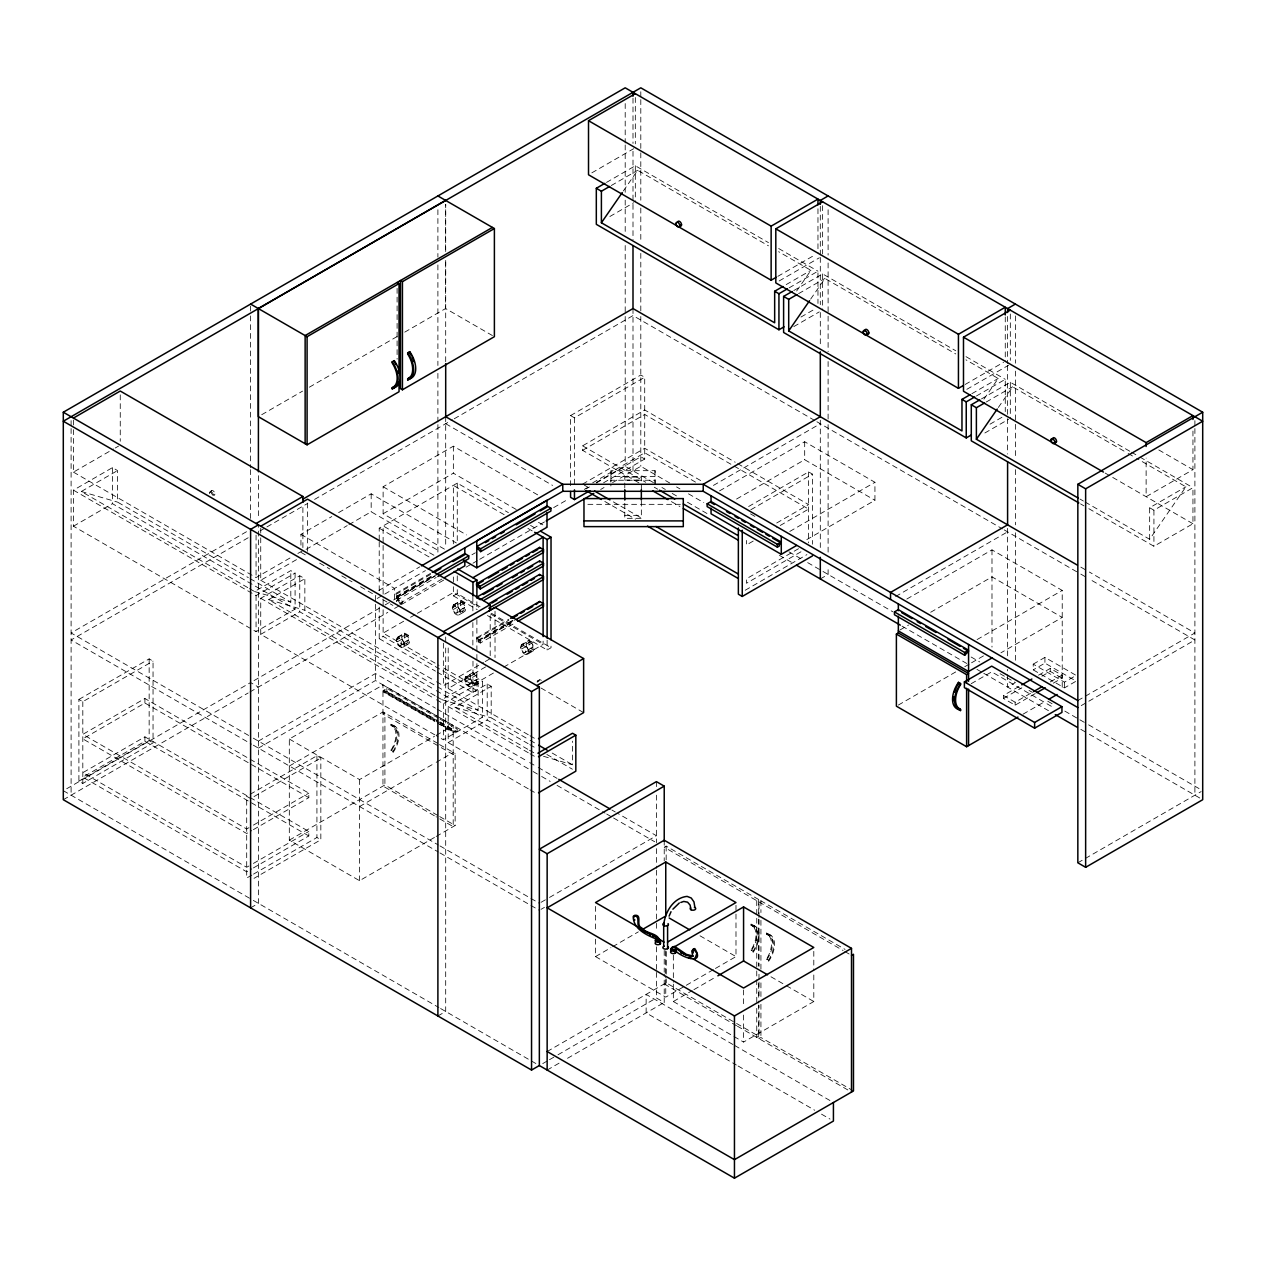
<?xml version="1.0" encoding="UTF-8"?>
<svg xmlns="http://www.w3.org/2000/svg" width="1266" height="1266" viewBox="0 0 1266 1266"><rect width="100%" height="100%" fill="white"/><g stroke="black" fill="none" stroke-linecap="round" stroke-linejoin="round"><path stroke-width="0.75" stroke-dasharray="5 3.75" d="M610.892 482.14L610.892 470.683L655.044 470.683L655.044 476.412L610.892 476.412L610.892 470.683M655.044 470.683L655.044 485.97L655.044 480.241L610.892 480.241L610.892 485.97M623.363 190.96L637.653 170.293L768.446 245.81M796.646 291.006L810.92 270.338L778.637 251.697M810.667 299.108L824.941 278.425L955.751 353.942M983.935 399.138L998.209 378.471L965.942 359.829M998.352 407.462L1012.626 386.795L1126.439 452.5M1085.104 502.016L1149.655 539.284L1185.894 486.824L1136.631 458.387M73.444 429.665L73.444 472.139L113.576 448.971M115.238 448.006L118.593 446.075M591.855 172.841L633.665 148.692M249.465 588.595L254.561 591.538L290.816 570.618L295.089 573.071L295.089 609.12L256.064 631.655L73.444 526.213L73.444 490.164L112.452 467.629L117.548 470.572L117.548 502.111L248.342 577.628M606.493 182.415L635.326 165.751L768.462 242.613M247.772 587.614L81.293 491.509L117.548 470.572M611.288 185.516L637.653 170.293M261.714 414.71L302.574 391.115M309.395 387.174L397.935 336.06M404.74 332.135L445.6 308.54L492.427 335.569M73.444 526.213L112.452 503.678L295.089 609.12M609.88 216.502L633.633 202.782M209.95 491.635L211.659 490.654A2.754 1.598 60 0 1 214.429 492.237A2.754 1.598 60 0 1 214.429 495.433M209.381 492.901L211.09 491.92M214.998 494.167L213.289 495.148A2.754 1.598 60 0 0 211.074 491.651A2.754 1.598 60 0 0 209.444 493.518M246.49 531.72L71.102 632.968L251.586 737.176M248.183 537.749L71.102 639.979L251.586 744.186M260.1 530.865L265.211 527.922M266.92 526.925L307.78 503.346M314.585 499.405L452.516 419.774M454.209 418.793L633 315.582L815.193 420.755M444.429 549.128L383.123 513.743L383.123 486.745L453.355 446.186L538.493 495.338M300.944 545.14L300.944 534.347L331.787 516.544M338.639 512.588L371.175 493.803L456.314 542.956M73.444 472.139L256.064 577.581L291.196 557.309M297.874 553.448L302.891 550.552L302.891 504.2M777.83 276.352L814.624 255.099M306.087 549.365L347.201 525.627M348.91 524.63L371.175 511.78L439.286 551.106M260.733 537.797L260.733 580.271L297.526 559.034M779.144 280.973L819.292 257.805M383.123 513.743L453.355 473.183L516.354 509.565M786.202 284.597L810.92 270.338M73.444 490.164L256.064 595.606L295.089 573.071M789.129 287.857L817.963 271.193L817.963 303.444M78.903 699.433L149.151 658.874L153.044 661.137L153.044 742.889L82.812 783.432L78.903 781.185L78.903 699.433L82.812 701.68L153.044 661.137M570.57 485.653L570.57 415.58L640.802 375.021L644.711 377.268L644.711 459.036L603.597 482.773M379.214 540.012L379.214 528.175L457.263 483.106L508.41 512.635M434.839 734.866L260.733 634.345L260.733 598.296L299.757 575.777L304.853 578.704L304.853 610.244L435.646 685.761M793.798 290.547L822.631 273.899L955.767 350.761M570.57 415.58L574.463 417.827L644.711 377.268M435.077 695.746L268.598 599.641L304.853 578.704M798.593 293.649L824.941 278.425M800.998 317.038L814.576 309.205M253.406 829.626L308.809 797.643L308.809 793.149L144.91 698.515L82.812 734.375L246.696 828.993L251.728 826.097M638.934 482.852L582.597 450.332L582.597 445.822L644.711 409.978L735.182 462.217M260.733 634.345L299.757 611.81L434.602 689.669M793.798 326.596L819.244 311.895M308.809 797.643L144.91 703.026L82.812 738.885L246.696 833.503L251.728 830.591M582.597 450.332L644.711 414.473L808.594 509.09L776.707 527.511M378.866 590.447L419.742 566.867M377.173 598.454L425.423 570.618M253.406 867.922L308.809 835.94L308.809 831.445L144.91 736.828L82.812 772.671L246.696 867.289L251.728 864.393M582.597 484.118L644.711 448.275L701.048 480.795M430.567 573.371L394.596 594.15L398.489 596.397L434.475 575.634M430.567 574.432L394.596 595.194L396.543 596.318L434.238 574.558M308.809 835.94L144.91 741.322L82.812 777.182L246.696 871.799L251.728 868.887M592.678 482.821L644.711 452.769L695.92 482.346M396.543 596.966L434.238 575.207M78.903 781.185L149.151 740.626L153.044 742.889M584.275 489.42L587.693 487.442M596.27 482.488L640.802 456.773L644.711 459.036M396.543 596.318L396.543 598.09L434.238 576.331M66.702 788.734L250.605 682.564L258.406 687.074M254.007 680.602L383.408 605.892M385.117 604.911L391.922 600.97M393.631 599.989L437.894 574.432M471.949 554.761L475.351 552.799M553.685 507.587L567.31 499.722M586.031 488.898L589.434 486.935M596.254 483.011L625.198 466.299L653.43 482.599M397.255 599.768L398.964 598.786M396.543 598.09L398.489 599.214L436.184 577.454M396.685 601.034L398.394 600.052M399.74 603.439L442.562 578.704M400.578 603.296L402.287 602.3M400.009 604.547L401.718 603.565M63.3 799.716L248.183 692.977M249.893 691.98L387.807 612.364M394.612 608.424L399.724 605.48M401.433 604.499L445.695 578.942M466.141 567.136L471.237 564.193M472.946 563.212L478.057 560.252M479.751 559.271L544.459 521.924M600.654 489.483L604.056 487.505M612.57 482.599L640.802 466.299L669.746 483.011M403.68 621.242L383.123 633.111L439.001 665.378M410.532 617.286L415.675 614.327M417.384 613.33L453.355 592.567L478.754 607.221M379.214 607.094L379.214 638.65L383.123 636.402L476.886 690.54L476.886 662.909M453.355 586.712L453.355 595.859L457.263 593.596L481.127 607.379M397.382 637.304L404.629 633.111L408.538 635.358L408.538 639.868L401.29 644.062A2.754 1.598 60 0 1 399.328 645.185A2.754 1.598 60 0 1 397.382 641.799L397.382 637.304L401.29 639.552L401.29 644.062M453.339 604.99L460.602 600.796L464.495 603.059L464.495 607.553L457.248 611.747A2.754 1.598 60 0 1 455.301 612.871A2.754 1.598 60 0 1 453.339 609.5L453.339 604.99L457.248 607.237L457.248 611.747M397.445 637.653L402.904 634.488M453.45 605.306L458.925 602.157M396.305 640.169A5.523 3.181 60 0 1 402.161 639.646A5.523 3.181 60 0 1 402.161 647.464A5.523 3.181 60 0 1 396.305 640.169L406.592 634.234M452.31 607.838A5.523 3.181 60 0 1 458.165 607.316A5.523 3.181 60 0 1 458.165 615.118A5.523 3.181 60 0 1 452.31 607.838L462.549 601.936M397.382 641.799L408.538 635.358M453.339 609.5L464.495 603.059M400.721 645.328L407.969 641.134M456.678 613.013L463.926 608.819M404.107 644.679L409.567 641.53M460.112 612.348L465.587 609.183M402.968 647.211L408.427 644.046M458.972 614.865L464.432 611.715M258.406 741.101L375.464 673.528L435.425 708.137M258.406 748.111L375.464 680.538L438.843 717.126M713.423 485.416L820.305 423.714M434.46 837.443L359.544 880.693L289.313 840.149L289.313 739.028L382.965 684.953L434.349 714.625M719.547 490.892L804.685 441.739L874.933 482.283L874.933 500.276L806.822 539.585M438.258 718.107L386.858 688.435L382.965 690.682L434.349 720.354M438.02 721.272L384.911 690.603L382.965 691.742L434.349 721.414M512.508 620.419L478.326 640.137L476.38 639.014L476.38 637.969L508.837 619.232M476.38 639.014L508.837 620.277M384.911 690.603L384.911 692.375L386.858 691.252L438.258 720.924M478.326 640.786L514.218 620.071M476.38 637.969L480.289 640.216L514.455 620.498M478.326 640.137L478.326 641.909L514.218 621.195M478.326 641.909L480.289 643.033L516.164 622.318M736.575 499.041L804.685 459.716L874.933 500.276M289.313 766.025L382.965 711.951L438.02 743.522M250.13 794.32L316.927 755.755L320.836 758.002L320.836 839.754L254.023 878.335M748.633 506.511L808.594 471.901L812.487 474.149L812.487 544.222M436.548 681.773L443.369 685.713L483.501 662.545M485.179 661.58L490.195 658.684L490.195 614.279M965.135 384.484L1003.59 362.282M254.023 796.583L320.836 758.002M750.817 509.755L812.487 474.149M465.746 681.266L465.746 676.772L472.993 672.578L476.902 674.825L465.746 681.266A2.754 1.598 60 0 0 467.692 684.653A2.754 1.598 60 0 0 469.654 683.529L476.902 679.336A2.754 1.598 60 0 1 474.956 680.459A2.754 1.598 60 0 1 472.993 677.088M532.859 647.037L525.612 651.215A2.754 1.598 60 0 1 523.665 652.338A2.754 1.598 60 0 1 521.703 648.967L521.703 644.457L528.966 640.28L532.859 642.527L532.859 647.037A2.754 1.598 60 0 1 530.913 648.16A2.754 1.598 60 0 1 528.966 644.774L528.966 640.28M465.809 677.12L471.269 673.971M521.814 644.79L527.289 641.625M448.196 647.955L448.196 688.498L488.328 665.33M966.828 389.327L1008.638 365.194M464.669 679.652A5.523 3.181 60 0 1 470.525 679.13A5.523 3.181 60 0 1 470.525 686.932A5.523 3.181 60 0 1 464.669 679.652L474.956 673.702M520.674 647.306A5.523 3.181 60 0 1 526.529 646.784A5.523 3.181 60 0 1 526.529 654.585A5.523 3.181 60 0 1 520.674 647.306L530.913 641.403M521.703 648.967L532.859 642.527M436.77 696.727L441.866 699.671L478.121 678.75L482.393 681.219L482.393 717.252L443.369 739.787L436.548 735.847M971.861 393.694L998.209 378.471M469.085 684.795L476.332 680.602M525.042 652.481L532.29 648.287M472.471 684.146L477.931 680.997M528.476 651.816L533.951 648.651M493.424 673.053L472.867 684.922L440.695 666.343M503.71 667.119L543.114 644.378L543.114 638.523M471.332 686.678L476.791 683.529M527.336 654.348L532.796 651.183M436.548 699.797L443.369 703.738L482.393 681.219M976.418 395.989L1005.267 379.341L1005.267 411.592M528.286 788.813L448.196 742.572L448.196 706.523L487.204 684.004L491.192 686.299L491.192 717.838L528.46 739.36M981.467 398.901L1010.315 382.253L1129.794 451.234M437.181 672.119L472.978 692.787L476.886 690.54M487.457 615.529L547.118 649.98L551.026 647.733L551.026 643.793M527.795 749.282L454.937 707.219L491.192 686.299M253.406 825.115L308.809 793.149M776.707 523L808.594 504.596L736.891 463.198M986.261 402.002L1012.626 386.795M753.207 541.073L746.481 544.95L746.481 540.44M289.313 739.028L359.544 779.571L434.46 736.321M436.169 735.34L453.196 725.513L453.196 826.635L436.058 816.744M789.794 531.435L874.933 482.283M537.734 680.871L539.443 679.889M538.873 681.155L537.148 682.137A2.754 1.598 60 0 1 538.129 680.744M439.967 721.905L457.105 731.795L457.105 728.979L453.196 731.242L436.058 721.351M439.729 724.025L455.143 732.919L455.143 731.162L453.196 732.286L436.058 722.395M989.996 424.189L1003.574 416.356M448.196 742.572L487.204 720.038L528.112 743.664M984.869 432.988L1008.622 419.268M289.313 840.149L384.911 784.952L438.02 815.605M253.406 863.428L308.809 831.445M798.514 548.7L746.481 578.752L746.481 583.246L801.884 551.264M359.544 806.569L434.46 763.319M436.169 762.338L453.196 752.495M436.169 836.462L455.143 825.495L455.143 753.412L453.196 754.536L439.492 746.624M251.839 875.091L246.696 878.05L246.696 796.298L250.605 798.561M253.548 874.094L316.927 837.506L320.836 839.754M745.215 590.241L806.885 554.635M250.605 907.849L258.406 903.338L258.406 524.836M820.305 578.942L828.106 574.432L828.106 566.551M895.632 596.492L1007.594 531.847M906.852 599.024L991.99 549.871L1062.221 590.415L1062.221 687.644M900.047 629.946L908.561 625.04M930.684 612.253L991.99 576.869L1062.221 617.412L1000.931 652.813M1192.952 431.041L1192.952 469.67L1146.126 496.699L1146.126 458.086M1149.655 539.284L1149.655 507.745L1185.894 486.824M1149.655 507.745L1153.927 510.214L1192.952 487.695L1192.952 523.744L1153.927 546.263L1085.642 506.843M977.083 639.567L1062.221 590.415M541.041 902.326L547.83 898.417M549.523 897.436L656.405 835.718L617.017 812.978M541.041 909.336L544.443 907.39M898.338 705.067L956.226 671.629M964.739 666.723L969.851 663.764M971.56 662.783L983.476 655.899M758.698 899.54L666.169 846.115L664.223 847.239L756.751 900.664L758.698 899.54L758.698 917.122M971.212 683.687L991.705 671.866L1053.375 707.472M1033.214 664.144L1044.925 657.386L1076.147 675.411L1064.437 682.168L1033.214 664.144L1033.214 669.872L1064.437 687.897L1076.147 681.14L1044.925 663.115L1033.214 669.872M437.894 1015.981L445.695 1011.471L445.695 644.821M1035.208 693.594L1015.142 705.178L1003.432 698.421L1003.432 695.461L1020.159 685.808M1038.547 675.174L1050.258 668.416L1061.968 675.174L1061.968 678.149L1051.935 683.941M1003.432 698.421L1021.82 687.802M1041.902 676.218L1050.258 671.391L1061.968 678.149M1003.432 695.461L1015.142 702.219L1031.869 692.565M1050.258 681.931L1061.968 675.174M595.511 939.214L595.511 956.59L610.924 947.68M612.649 946.699L638.349 931.855M1023.07 714.151L1045.194 701.38M1077.841 700.557L1194.898 632.968L1089.33 572.026M1081.227 705.605L1194.898 639.979L1089.33 579.037M758.983 917.581L758.983 901.946L760.929 900.822L845.055 949.389M547.149 1051.524L666.169 982.812L758.698 1036.237L758.698 1004.998M542.75 1063.582L547.83 1060.655M549.523 1059.674L556.312 1055.749M558.005 1054.768L656.405 997.956L664.223 1002.466L664.223 974.092M595.511 956.59L665.758 997.133L684.59 986.261M686.314 985.264L713.723 969.44M715.432 968.458L735.989 956.59L735.989 904.478M547.149 1070.055L560.806 1062.174M567.516 1058.297L664.223 1002.466M673.338 984.141L673.338 1001.517L692.17 990.629M693.895 989.648L716.16 976.782M673.338 1001.517L743.569 1042.06L813.801 1001.517L813.801 972.573M758.698 1036.237L756.751 1037.36L756.751 1006.122M853.474 1090.944L760.929 1037.519L758.983 1038.642L758.983 1005.457M1077.841 862.795L1201.133 791.598M624.787 480.083L641.34 480.083M587.867 504.327L681.345 504.327M624.787 515.341L641.34 515.341M81.293 491.509L117.548 502.111M254.561 591.538L290.816 602.157L290.816 570.618M268.598 599.641L304.853 610.244M441.866 699.671L478.121 710.289L478.121 678.75M454.937 707.219L491.192 717.838M543.525 756.293L572.517 764.791L572.517 741.132M1158.801 449.952L1192.952 469.67M778.701 248.532L817.963 271.193M966.005 356.664L1005.267 379.341M1131.503 452.215L1138.324 456.156M1140.033 457.137L1192.952 487.695M1128.148 453.481L1134.937 457.406M1105.155 473.057L1192.952 523.744M1080.009 499.073L1083.395 501.035M1080.531 503.884L1083.949 505.862M1080.816 567.105L1087.621 571.045M816.887 421.752L1002.482 528.903M1004.191 529.884L1079.107 573.134M1080.816 574.115L1087.621 578.056M750.548 513.885L755.675 516.845M676.566 486.935L679.969 488.898M688.482 493.819L703.801 502.665M788.94 551.818L800.856 558.702M807.676 562.626L821.286 570.491M822.995 571.472L892.799 611.779M971.133 657.007L979.647 661.928M1000.077 673.718L1005.188 676.661M1006.881 677.642L1015.395 682.564L1007.594 687.074L1007.594 669.382M1029.021 690.429L1032.423 692.391M1047.757 701.237L1054.562 705.178M1064.785 711.081L1086.908 723.851M1088.618 724.832L1202.7 790.696M661.944 487.505L665.346 489.483M672.167 493.408L678.972 497.348M687.485 502.254L707.916 514.059M779.429 555.347L793.054 563.212M902.025 626.116L966.733 663.479M976.941 669.382L982.052 672.325M983.761 673.306L1048.47 710.669M1080.816 729.343L1087.621 733.267M1089.33 734.264L1202.7 799.716M582.597 445.822L645.771 482.299M654.3 487.22L657.719 489.198M671.376 501.589L679.905 506.511M584.306 485.115L591.143 489.056M613.33 501.874L642.353 518.617M604.8 501.447L635.516 519.187M445.695 423.714L552.577 485.416M538.493 522.336L547.007 527.257M530.565 525.437L535.676 528.381M504.169 514.692L453.355 485.369L453.355 543.842M527.875 528.381L532.954 531.309M383.123 486.745L466.553 534.917M433.921 555.252L383.123 525.912L383.123 543.462M379.214 528.175L430.361 557.689M491.35 613.282L551.026 647.733M490.607 614.073L543.114 644.378M453.355 595.859L477.235 609.626M521.703 644.457L525.612 646.72L525.612 651.215M300.944 534.347L394.596 588.421L394.596 598.929M541.025 688.039L583.626 712.631M300.944 552.324L307.749 556.265M319.681 563.148L329.888 569.035M341.804 575.919L352.027 581.822M360.541 586.744L375.86 595.59M382.68 599.514L392.887 605.417M465.746 676.772L469.654 679.019L469.654 683.529M379.214 638.65L435.472 671.138M260.733 580.271L434.839 680.792M448.196 688.498L528.286 734.739M529.995 735.736L536.8 739.66M250.051 578.609L290.816 602.157M437.34 686.742L478.121 710.289M530.153 740.341L536.942 744.25M552.182 753.048L572.517 764.791M436.311 690.65L482.393 717.252M529.821 744.645L536.626 748.57M546.849 754.473L572.422 769.237M529.489 750.263L536.278 754.172M260.733 598.296L434.839 698.816M448.196 706.523L528.286 752.764M529.995 753.745L536.8 757.685M437.134 709.134L527.938 761.546M529.647 762.543L536.499 766.5M538.208 767.481L557.056 778.368M611.874 810.003L615.292 811.981M440.568 718.123L531.356 770.535M533.065 771.532L539.917 775.488M541.642 776.469L550.204 781.423M557.056 785.379L605.021 813.073M606.731 814.054L611.874 817.029M613.583 818.01L654.696 841.748M758.983 901.946L843.109 950.529M844.786 951.494L849.834 954.406M436.058 715.622L453.196 725.513M439.967 719.088L457.105 728.979M439.729 722.253L455.143 731.162M384.911 691.252L438.02 721.905M439.729 722.902L455.143 731.795M384.911 692.375L438.02 723.028M529.995 789.794L536.8 793.735M751.039 924.148L753.096 926.475A19.908 11.489 -60 0 1 753.096 951.241L753.096 952.38L751.039 951.177A20.509 11.837 -60 0 0 751.039 924.148L751.039 925.272A19.908 11.489 -60 0 1 751.039 950.054L751.039 951.177M753.523 925.383L755.58 926.57M766.531 933.089L768.589 935.416A19.908 11.489 -60 0 1 768.589 960.198L768.589 961.321L766.531 960.134A20.509 11.837 -60 0 0 766.531 933.089L766.531 934.229A19.908 11.489 -60 0 1 766.531 959.011L766.531 960.134M769.016 934.34L771.089 935.527M439.492 744.582L455.143 753.412M751.039 925.272L753.096 926.475M766.531 934.229L768.589 935.416M437.783 745.642L382.965 713.992L384.911 712.869L384.911 784.952M393.473 725.497L395.53 726.684M390.988 724.263L393.046 726.573A19.908 11.489 -60 0 1 393.046 751.355L393.046 752.479L390.988 750.168A19.908 11.489 -60 0 0 390.988 725.386L390.988 724.263A20.509 11.837 -60 0 1 390.988 751.292M390.988 725.386L393.046 726.573M751.039 950.054L753.096 951.241M766.531 959.011L768.589 960.198M390.988 750.168L393.046 751.355M700.019 935.811L735.989 956.59M770.978 976.782L784.683 984.695M786.392 985.692L813.801 1001.517M439.729 816.602L455.143 825.495M434.349 815.747L382.965 786.075L382.965 684.953M253.295 738.157L438.273 844.96M439.998 845.941L539.348 903.307M253.295 745.168L438.273 851.971M439.998 852.952L539.348 910.317M664.223 983.935L736.559 1025.713M737.429 1026.204L851.512 1092.067M732.967 1044.513L646.135 994.38L646.135 1012.911L736.369 1065.007M734.676 1045.494L830.021 1100.55M738.078 1065.988L814.703 1110.235M821.507 1114.159L830.021 1119.081M63.3 790.696L251.586 899.414M253.295 900.395L438.891 1007.546M440.6 1008.527L535.945 1063.582M1194.898 420.66L1194.898 426.547M1194.898 428.525L1194.898 795.206M1153.927 510.214L1153.927 546.263M1064.437 682.168L1064.437 687.897M1050.258 668.416L1050.258 671.391M1044.925 657.386L1044.925 663.115M1015.395 315.914L1015.395 363.215M1015.395 371.112L1015.395 422.353M1015.395 424.332L1015.395 457.849M1015.395 469.67L1015.395 524.868M1015.395 532.749L1015.395 660.884M1015.142 702.219L1015.142 705.178M1010.315 314.015L1010.315 360.367M1010.315 382.253L1010.315 418.302M1007.594 316.453L1007.594 363.627M1007.594 365.605L1007.594 416.72M1007.594 418.682L1007.594 454.067M1007.594 528.333L1007.594 657.592M1005.267 316.896L1005.267 361.316M991.99 549.871L991.99 647.084M828.106 209.745L828.106 255.083M828.106 262.964L828.106 314.221M828.106 316.199L828.106 351.679M828.106 361.538L828.106 422.638M828.106 424.616L828.106 554.714M822.631 205.662L822.631 253.944M822.631 273.899L822.631 309.933M820.305 206.358L820.305 255.495M820.305 257.457L820.305 304.647M820.305 312.512L820.305 345.935M820.305 420.201L820.305 547.498M817.963 208.763L817.963 253.168M813.801 951.336L813.801 970.642M808.594 471.901L808.594 542.892M804.685 441.739L804.685 459.716M760.929 900.822L760.929 912.549M760.929 920.35L760.929 971.133M760.929 982.843L760.929 996.516M760.929 1004.318L760.929 1037.519M758.983 919.527L758.983 966.401M758.983 974.203L758.983 980.058M758.983 982.02L758.983 997.64M758.698 919.069L758.698 965.942M758.698 983.508L758.698 1003.036M756.751 900.664L756.751 916.299M756.751 918.246L756.751 969.012M756.751 970.975L756.751 1004.16M743.569 989.965L743.569 1007.325M743.569 1015.047L743.569 1042.06M673.338 955.197L673.338 982.21M666.169 846.115L666.169 861.735M666.169 951.573L666.169 976.956M666.169 978.903L666.169 982.812M665.758 950.829L665.758 977.843M665.758 979.773L665.758 997.133M664.223 840.228L664.223 860.912M664.223 950.465L664.223 972.225M656.405 781.628L656.405 787.436M656.405 795.159L656.405 842.745M656.405 848.631L656.405 868.286M656.405 870.248L656.405 921.332M656.405 923.294L656.405 931.159M656.405 946.873L656.405 970.452M656.405 972.415L656.405 997.956M641.34 489.641L641.34 477.108L624.787 477.108L624.787 489.641M641.34 501.114L641.34 518.316L624.787 518.316L624.787 501.114M640.802 91.753L640.802 97.672M640.802 99.634L640.802 150.891M640.802 152.869L640.802 200.17M640.802 208.051L640.802 241.569M640.802 253.39L640.802 314.506M640.802 316.484L640.802 466.299M635.326 97.529L635.326 143.865M635.326 165.751L635.326 201.8M633 98.21L633 143.438M633 151.287L633 202.402M633 204.38L633 239.765M633 308.556L633 470.794M625.198 103.575L625.198 143.011M625.198 144.973L625.198 192.29M625.198 200.17L625.198 233.688M625.198 245.509L625.198 314.506M625.198 316.484L625.198 466.299M595.511 906.409L595.511 931.507M574.463 417.827L574.463 485.954M547.118 640.121L547.118 649.98M495.022 611.256L495.022 657.608M487.204 684.004L487.204 720.038M480.289 640.216L480.289 643.033M476.886 601.746L476.886 609.642M476.886 619.501L476.886 660.947M472.867 597.22L472.867 610.861M472.867 622.555L472.867 649.838M472.978 661.216L472.978 692.787M460.602 600.796L460.602 605.306A2.754 1.598 60 0 0 462.549 608.693A2.754 1.598 60 0 0 464.495 607.553M457.263 483.106L457.263 542.307M457.263 575.84L457.263 581.759M457.263 589.655L457.263 593.596M453.355 446.186L453.355 473.183M453.355 576.964L453.355 584.765M445.695 251.57L445.695 204.38L445.6 251.523M445.695 361.649L445.695 259.435L445.6 308.54M445.695 416.704L445.695 547.498M445.695 636.94L445.695 642.859M443.369 643.239L443.369 685.713M443.369 703.738L443.369 739.787M437.894 209.745L437.894 257.061M437.894 264.942L437.894 365.478M437.894 373.359L437.894 422.638M437.894 424.616L437.894 554.714M404.629 633.111L404.629 637.621A2.754 1.598 60 0 0 406.592 640.992A2.754 1.598 60 0 0 408.538 639.868M398.489 596.397L398.489 599.214M397.097 288.379L397.097 359.148M386.858 688.435L386.858 691.252M383.123 545.409L383.123 598.027M383.123 599.973L383.123 607.775M383.123 609.721L383.123 636.402M379.214 541.975L379.214 595.257M375.464 595.922L375.464 602.315M375.464 604.293L375.464 680.538M371.175 493.803L371.175 511.78M359.544 779.571L359.544 880.693M316.927 755.755L316.927 837.506M307.559 503.029L307.559 551.311M299.757 575.777L299.757 611.81M260.733 528.144L260.733 535.866M258.406 475.684L258.406 518.933M256.064 535.107L256.064 577.581M256.064 595.606L256.064 631.655M250.605 306.055L250.605 313.936M250.605 315.914L250.605 467.692M250.605 469.67L250.605 520.927M149.151 658.874L149.151 740.626M144.91 698.515L144.91 703.026M144.91 736.828L144.91 741.322M120.254 394.897L120.254 441.248M112.452 467.629L112.452 503.678M82.812 701.68L82.812 783.432M73.444 420.011L73.444 427.734M71.102 420.66L71.102 426.547M71.102 428.525L71.102 795.206M753.096 925.335A20.509 11.837 -60 0 1 753.096 952.38M768.589 934.292A20.509 11.837 -60 0 1 768.589 961.321M393.046 725.45A20.509 11.837 -60 0 1 393.046 752.479M213.052 495.291A2.754 1.598 60 0 1 212.071 494.42M211.659 493.835A2.754 1.598 60 0 1 211.659 490.654M399.834 603.059A2.754 1.598 60 0 1 398.853 598.865A2.754 1.598 60 0 1 402.113 601.239A2.754 1.598 60 0 1 400.341 603.423M396.749 601.651A2.754 1.598 60 0 1 398.885 600.068A2.754 1.598 60 0 1 400.325 604.262M538.936 680.602A2.754 1.598 60 0 1 541.326 680.396M470.129 676.487A5.523 3.181 60 0 0 475.984 683.767A5.523 3.181 60 0 0 475.984 675.965A5.523 3.181 60 0 0 470.129 676.487M401.765 637.02A5.523 3.181 60 0 0 407.62 644.299A5.523 3.181 60 0 0 407.62 636.497A5.523 3.181 60 0 0 401.765 637.02M526.134 644.157A5.523 3.181 60 0 0 531.989 651.436A5.523 3.181 60 0 0 531.989 643.634A5.523 3.181 60 0 0 526.134 644.157M457.77 604.689A5.523 3.181 60 0 0 463.625 611.969A5.523 3.181 60 0 0 463.625 604.167A5.523 3.181 60 0 0 457.77 604.689"/><path stroke-width="1.5" d="M634.092 917.09L634.693 915.318C642.875 914.368 635.295 925.668 641.72 927.851C646.42 934.261 658.225 932.488 659.744 941.176L658.731 941.762L656.279 940.337L655.709 938.802C645.976 934.751 633.364 928.928 633.206 916.568L633.68 915.904C642.131 915.445 633.823 927.582 642.02 929.497C646.641 935.036 657.592 933.453 658.731 941.762M663.685 925.525C664.618 912.628 673.195 897.752 687.106 896.391L691.252 898.021L693.958 901.883L694.907 907.5M676.661 949.484L675.395 948.994L673.829 950.465L671.36 949.041L671.676 947.506L674.936 947.585L683.988 954.216L691.553 956.985L692.708 956.036L691.774 950.861L693.768 949.183L696.901 953.345L694.987 958.568M669.113 916.125L671.012 911.726M673.829 950.465L674.398 949.579C679.541 956.938 706.001 966.512 694.781 948.598L693.151 949.152L693.214 952.982M782.91 286.496L774.665 291.259L774.665 322.798L601.397 222.769L622.271 192.559M970.215 394.644L961.97 399.391L961.97 430.931L788.702 330.901L809.575 300.691M1078.3 498.108L976.387 439.255L997.244 409.045M672.911 909.178L679.288 902.99M539.348 1065.545L531.546 1070.055L63.3 799.716L63.3 412.225L625.198 87.813L1202.7 421.23L1085.642 488.818L1077.841 484.308L1077.841 862.795L1085.642 867.305L1202.7 799.716L1202.7 412.225L640.802 87.813L63.3 421.23L531.546 691.568L539.348 687.058L539.348 1065.545L734.454 1178.187L833.424 1121.043L833.424 1102.512M399.043 381.905L399.043 391.748L307.084 444.825L258.311 416.672L258.311 308.54L445.6 200.392M73.444 418.065L120.254 391.036L302.891 496.478L302.891 502.27M776.153 277.317L771.136 280.213L588.516 174.771L588.516 120.697L635.326 93.668M492.427 227.437L305.138 335.569L305.138 443.701M250.605 304.077L307.084 336.693L399.043 283.6L399.043 372.077M402.43 281.653L494.389 228.56L494.389 336.693L402.43 389.786L400.467 388.662L400.467 280.53L402.43 281.653L402.43 389.786M784.034 326.834L778.938 329.777L596.318 224.335L596.318 188.286L604.8 183.38M596.318 188.286L601.397 191.229L609.642 186.466M392.191 361.823L394.264 360.636A20.509 11.837 60 0 1 394.264 387.665L392.191 388.852L392.191 387.728A19.908 11.489 60 0 0 392.191 362.946L392.191 361.823A20.509 11.837 60 0 1 392.191 388.852M407.699 352.866L409.757 351.679A20.509 11.837 60 0 1 409.757 378.724L407.699 379.911L407.699 378.787A19.908 11.489 60 0 0 407.699 354.005L407.699 352.866A20.509 11.837 60 0 1 407.699 379.911M407.699 354.005L409.757 351.679M392.191 387.728L394.264 386.541A19.908 11.489 60 0 0 396.606 384.943M407.699 378.787L409.757 377.584A19.908 11.489 60 0 0 412.115 375.986M679.826 225.807L681.535 224.81M256.064 523.507L302.891 496.478M588.516 120.697L771.136 226.139L817.963 199.11L817.963 204.902M258.406 524.868L250.605 529.362L250.605 907.849M302.669 499.279L633 308.556L1077.413 565.142M828.106 195.945L820.305 200.455L820.305 204.38M260.733 526.213L307.559 499.168L490.195 604.61L490.195 610.402M963.458 385.45L958.441 388.346L775.805 282.904L775.805 228.829L822.631 201.8M774.665 291.259L778.938 293.728L787.42 288.822M971.338 434.966L966.243 437.909L783.607 332.467L783.607 296.418L792.089 291.528M783.607 296.418L788.702 299.362L796.931 294.598M421.436 565.87L562.769 484.277L703.231 484.277L1077.841 700.557M428.256 568.956L562.769 491.303L703.231 491.303L1077.841 707.567M432.276 572.39L464.828 553.59L468.736 555.853L468.736 558.67L437.894 576.473M434.001 572.454L440.853 568.497M452.832 561.566L464.828 554.65L464.828 547.861M485.337 542.655L488.771 540.677M492.189 538.699L495.623 536.721M500.75 533.746L504.185 531.767M516.18 524.852L535.012 513.964M540.155 511.005L547.007 507.049L547.007 500.26L476.776 540.804L476.776 567.801L463.15 559.936M436.184 574.637L468.736 555.853M550.916 508.252L547.007 505.989L476.776 546.548L480.669 548.795L550.916 508.252L550.916 511.053L480.669 551.612L476.776 547.592M570.57 491.493L570.57 497.332L574.463 499.579L589.893 490.686M444.271 577.723L464.828 565.855L464.828 560.252M867.115 333.939L868.824 332.942M546.168 520.927L593.833 493.408M476.776 567.801L547.007 527.257L547.007 512.556M472.867 577.723L543.114 537.18L543.114 636.576M454.225 571.472L472.978 582.297L476.886 580.05L476.886 597.805M534.648 532.29L547.118 539.49L551.026 537.243L551.026 639.836M543.494 549.65L539.601 547.403L476.38 583.895L480.289 586.158L543.494 549.65L543.494 552.467L480.289 588.959L476.38 584.955M478.089 583.958L483.216 580.999M488.344 578.04L498.598 572.121M502.016 570.159L507.128 567.2M510.546 565.222L513.964 563.243M517.383 561.281L522.51 558.322M525.928 556.344L529.346 554.366M532.764 552.403L537.892 549.444M543.494 563.18L539.601 560.917L476.38 597.41L480.289 599.673L543.494 563.18L543.494 565.981L483.707 600.511M483.216 594.514L493.471 588.595M496.889 586.633L502.016 583.673M512.255 577.755L517.383 574.796M520.801 572.818L524.219 570.839M527.637 568.877L532.764 565.918M488.344 604.024L539.601 574.432L543.494 576.695L543.494 579.511L488.834 611.067M491.762 603.107L496.889 600.147M507.128 594.229L512.255 591.269M515.673 589.291L519.092 587.329M522.51 585.351L527.637 582.392M531.055 580.414L534.474 578.451M443.369 631.655L490.195 604.61M775.805 228.829L958.441 334.271L1005.267 307.242L1005.267 314.965M445.695 633L437.894 637.51L437.894 1015.981M1015.395 304.077L1007.594 308.587L1007.594 312.528M488.834 608.25L543.494 576.695M448.196 634.44L495.022 607.395L583.626 658.557L583.626 712.631L538.477 738.695M1103.446 472.06L963.489 391.257L963.489 337.183L1010.315 310.154M707.14 503.789L711.049 501.526L781.28 542.085L777.371 544.333L707.14 503.789L707.14 506.606L777.371 547.149L779.334 546.026L779.334 544.253L781.28 543.13L772.719 538.192M510.546 618.235L539.601 601.477L543.494 603.724L543.494 606.541L517.873 621.337M512.255 618.299L517.383 615.339M520.801 613.377L524.219 611.399M527.637 609.421L532.764 606.461M536.183 604.499L539.601 601.477M516.164 619.501L543.494 603.724M961.97 399.391L966.243 401.86L974.725 396.97M1078.822 502.903L971.291 440.821L971.291 404.772L979.773 399.882M971.291 404.772L976.387 407.715L984.616 402.952M536.8 685.602L583.626 658.557M711.049 508.188L711.049 513.79L781.28 554.334L796.599 545.488M738.363 528.017L738.363 594.197L742.256 596.444L812.487 555.901M1050.891 440.046A2.754 1.598 60 0 1 1053.818 439.777A2.754 1.598 60 0 1 1053.818 443.686A2.754 1.598 60 0 1 1050.891 440.046L1052.616 439.049M1054.8 442.293L1056.509 441.312M537.923 753.223L572.517 733.251L575.824 735.166L575.824 771.2L538.509 792.753M538.509 756.704L575.824 735.166M963.489 337.183L1146.126 442.625L1192.952 415.596L1192.952 419.457M1077.841 484.308L1202.7 412.225M894.445 611.921L898.338 609.674L968.569 650.218L964.676 652.481L894.445 611.921L894.445 614.738L964.676 655.282L968.569 651.262M896.391 634.092L898.338 632.968L968.569 673.528L966.623 674.651L896.391 634.092L896.391 706.191L966.623 746.734L1017.959 717.094M664.223 786.139L656.405 781.628L539.348 849.217L547.149 853.727L664.223 786.139L664.223 841.336M992.417 657.719L968.569 671.486L898.338 630.927M964.391 681.899L991.705 666.138L1061.937 706.681L1061.937 712.41L1034.623 728.187L964.391 687.628L964.391 681.899L1034.623 722.459L1061.937 706.681M667.467 942.11L735.989 902.547L665.758 862.004L595.511 902.547L636.624 926.285M1021.82 684.843L1031.869 679.035M1033.531 691.6L1041.902 686.773M1036.886 692.629L1045.241 687.802M641.767 929.877L665.758 916.03M1048.612 699.402L1057.11 694.496M656.279 940.337L657.276 939.752L659.744 941.176M673.338 947.474L743.569 906.931L813.801 947.474L743.569 988.034L693.895 959.343M671.36 949.041L672.689 946.921L674.62 946.382L686.346 954.358L693.309 956.147M717.869 975.801L743.569 960.957L767.56 974.804M851.512 948.361L664.223 840.228L547.149 907.817L734.454 1015.949L851.512 948.361L851.512 1092.067M851.512 955.371L853.474 954.248L853.474 1090.944L734.454 1159.656L547.149 1051.524M680.792 902.468L683.782 901.439L687.565 902.167L690.112 905.095L690.999 909.748M695.161 958.473L693.198 958.853M583.974 520.896L683.292 520.896M652.655 936.207L654.047 936.634M690.825 958.457L688.799 957.682M649.363 935.004L650.408 935.447M437.894 195.945L494.389 228.56M397.097 282.476L399.043 283.6M714.467 504.564L711.049 502.586L711.049 495.797M726.462 511.48L729.881 513.458M735.024 516.433L738.458 518.411M741.876 520.389L745.31 522.367M750.437 525.327L753.871 527.305M757.29 529.283L762.433 532.258M765.867 534.236L769.285 536.214M901.772 612.697L912.042 618.631M917.185 621.606L920.604 623.584M925.747 626.543L936.033 632.478M948.012 639.393L960.008 646.325M963.442 648.303L966.86 650.281M796.456 565.174L900.332 625.135M1055.274 714.594L1077.413 727.38M659.428 490.179L674.794 499.057M683.324 503.979L737.951 535.518M652.591 490.749L667.957 499.611M683.324 508.489L737.951 540.028M956.843 686.314A19.908 11.489 -60 0 1 958.489 683.466L958.489 682.342L960.546 683.529A20.509 11.837 -60 0 0 960.546 710.558L958.489 708.248A19.908 11.489 -60 0 1 956.147 706.65M958.489 683.466L960.546 684.653A19.908 11.489 -60 0 0 960.546 709.435L960.546 710.558M594.545 491.018L609.911 499.896M656.01 526.514L737.951 573.815M586.016 490.607L601.382 499.469M647.48 526.086L737.951 578.325M958.489 708.248L960.546 709.435M540.804 531.34L551.026 537.243M457.627 568.925L476.886 580.05M63.3 412.225L539.348 687.058M538.636 745.231L547.102 750.121M558.765 779.35L610.165 809.021M669.176 918.008L689.733 929.877M641.767 929.26L648.619 933.216M664.033 942.11L655.471 937.172L656.722 938.217M683.608 953.409L687.042 955.387M642.622 930.921L644.014 931.934M680.665 952.697L681.725 953.535M634.551 919.385L634.772 920.208M1146.126 442.625L1146.126 446.502M1085.642 488.818L1085.642 867.305M1034.623 722.459L1034.623 728.187M1007.594 461.932L1007.594 524.836L890.536 592.425L890.536 599.435M976.387 407.715L976.387 439.255M968.569 644.489L968.569 681.314M968.569 689.115L968.569 745.611M966.623 674.651L966.623 682.437M966.623 688.293L966.623 746.734M966.243 401.86L966.243 437.909M964.676 652.481L964.676 655.282M960.546 683.529L960.546 684.653M958.441 334.271L958.441 388.346M898.338 603.929L898.338 610.718M898.338 616.226L898.338 632.968M820.305 351.821L820.305 416.704L703.231 484.277L703.231 491.303M820.305 557.325L820.305 578.942M788.702 299.362L788.702 330.901M781.28 536.357L781.28 554.334M778.938 293.728L778.938 329.777M777.371 544.333L777.371 547.149M771.136 226.139L771.136 280.213M743.569 906.931L743.569 960.957M742.256 530.264L742.256 596.444M734.454 1015.949L734.454 1178.187M675.284 950.671L675.284 953.14A2.754 1.598 0 0 1 671.376 953.14A2.754 1.598 0 0 1 671.376 950.893L671.376 948.408M667.593 925.525L667.593 948.677M665.758 862.004L665.758 914.099M663.685 923.278L663.685 946.414M659.839 941.746L659.839 944.23M641.34 489.641L641.34 500.054M633 92.323L633 96.248M633 245.651L633 308.556M624.787 489.641L624.787 500.054M601.397 191.229L601.397 222.769M574.463 489.847L574.463 499.579M562.769 491.303L562.769 484.277L445.695 416.704L445.695 363.627M547.118 539.49L547.118 638.143M547.149 853.727L547.149 1070.055M539.601 547.403L539.601 548.447M539.601 560.917L539.601 561.977M539.601 574.432L539.601 575.492M531.546 691.568L531.546 1070.055M480.669 548.795L480.669 551.612M480.289 586.158L480.289 588.959M472.978 582.297L472.978 596.112M409.757 377.584L409.757 378.724M394.264 360.636L394.264 361.76A19.908 11.489 60 0 1 395.894 364.608M394.264 386.541L394.264 387.665M307.084 336.693L307.084 444.825M258.406 308.587L258.406 471.759M668.037 923.594A2.754 1.598 0 0 1 667.024 925.778A2.754 1.598 0 0 1 663.257 925.193A2.754 1.598 0 0 1 664.254 923.025M668.037 946.746A2.754 1.598 0 0 1 667.024 948.93A2.754 1.598 0 0 1 663.257 948.345A2.754 1.598 0 0 1 664.254 946.161M694.338 907.247A2.754 1.598 0 0 1 695.335 909.415A2.754 1.598 0 0 1 691.568 910.001A2.754 1.598 0 0 1 690.556 907.833M675.727 948.74A2.754 1.598 0 0 1 674.493 950.988A2.754 1.598 0 0 1 670.743 950.086A2.754 1.598 0 0 1 672.61 947.997M675.284 950.893A2.754 1.598 0 0 1 675.284 953.14M659.269 939.245A2.754 1.598 0 0 1 659.997 941.651A2.754 1.598 0 0 1 655.772 941.651A2.754 1.598 0 0 1 656.5 939.245M660.282 942.3A2.754 1.598 0 0 1 658.241 944.689A2.754 1.598 0 0 1 655.218 942.695M953.63 700.668A19.908 11.489 -60 0 1 953.63 696.648M954.485 692.265A19.908 11.489 -60 0 1 956.147 687.77M958.489 709.371A20.509 11.837 -60 0 1 958.489 682.342M1052.679 439.682A2.754 1.598 60 0 1 1054.214 437.767A2.754 1.598 60 0 1 1056.509 441.106A2.754 1.598 60 0 1 1054.562 442.435M864.995 331.312A2.754 1.598 60 0 1 866.704 329.476A2.754 1.598 60 0 1 868.824 333.148A2.754 1.598 60 0 1 866.371 333.702M677.69 222.009A2.754 1.598 60 0 1 679.921 221.661A2.754 1.598 60 0 1 681.519 225A2.754 1.598 60 0 1 679.573 225.934M409.757 352.803A19.908 11.489 60 0 1 411.403 355.651M412.115 357.123A19.908 11.489 60 0 1 413.76 361.617M398.268 370.558A19.908 11.489 60 0 1 398.932 373.517M683.292 498.582L583.974 498.582L583.974 526.624L683.292 526.624L683.292 498.582M863.222 331.676A2.754 1.598 60 0 0 866.15 335.332A2.754 1.598 60 0 0 866.15 331.423A2.754 1.598 60 0 0 863.222 331.676M675.981 224.177A2.754 1.598 60 0 0 679.256 227.057A2.754 1.598 60 0 0 678.37 222.784A2.754 1.598 60 0 0 675.981 224.177"/></g></svg>
